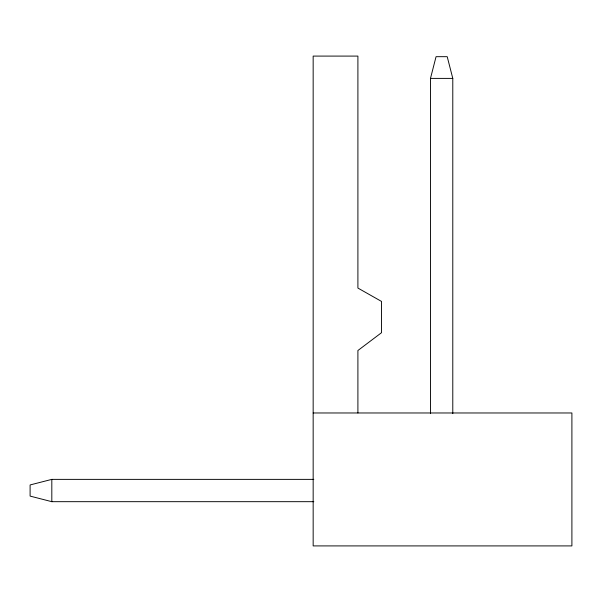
<?xml version="1.0" encoding="UTF-8"?>
<svg xmlns="http://www.w3.org/2000/svg" width="602" height="602" viewBox="0 0 602 602"><rect width="100%" height="100%" fill="white"/><g stroke="black" fill="none" stroke-linecap="round" stroke-linejoin="round"><path stroke-width="0.9" d="M430.483 413.634L430.483 78.395L436.059 56.678L447.211 56.678L452.787 78.395L452.787 413.634M313.808 479.373L51.817 479.373L30.1 484.949L30.1 496.101L51.817 501.677L313.808 501.677M430.483 78.395L452.787 78.395M313.16 412.972L571.9 412.972L571.9 545.909L313.16 545.909L313.16 56.091L357.904 56.091L357.904 288.065L381.548 301.444L381.548 332.673L357.904 350.514L357.904 412.972M51.817 479.373L51.817 501.677"/></g></svg>
